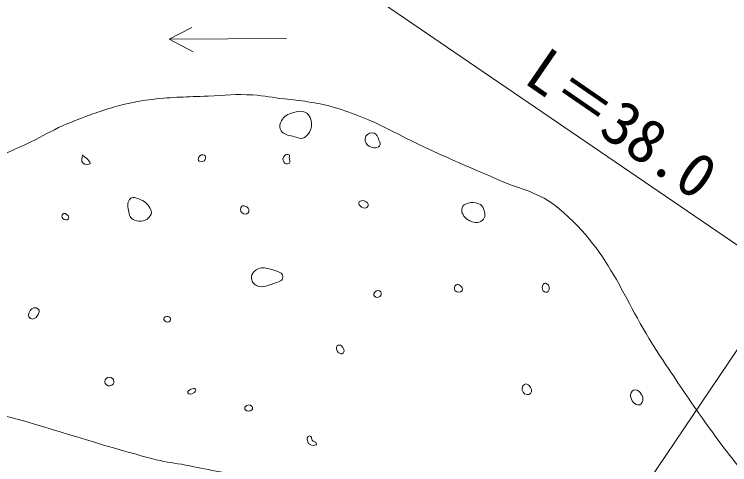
# Model space of a CAD drawing. Units: millimetres, scale not verified. Extents: x 40000 to 680000, y 20000 to 380000.
# Drawn here: x 143664 to 173200, y 318795 to 337388 of the extents above; entities that cross this region are included whole.
import ezdxf
from ezdxf.enums import TextEntityAlignment as Align

# ---------------------------------------------------------------- set-up
doc = ezdxf.new("R2010")
doc.units = ezdxf.units.MM
doc.header["$LTSCALE"] = 1000
doc.layers.add('M-BGD', color=7, linetype='Continuous', lineweight=13)
doc.layers.add('M-STR-HTXT', color=7, linetype='Continuous', lineweight=13)
doc.styles.add('ＭＳ ゴシック', font='')
doc.styles.get('ＭＳ ゴシック').set_extended_font_data('MS Gothic')

msp = doc.modelspace()

# ---------------------------------------------------------------- linework, layer by layer
at = {"layer": 'M-BGD'}
for p, q in [((146641, 346191), (175479, 326515)), ((150051, 336364), (154900, 336389)), ((175801, 326941), (160711, 304566))]:
    msp.add_line(p, q, dxfattribs=at)
msp.add_lwpolyline([(150996, 336845), (150051, 336364), (151046, 335840)], dxfattribs=at)
for points, knots in [([(129714, 320642), (130318, 320629), (130537, 320601), (131045, 320717), (131335, 320784), (131510, 320804), (131773, 320943), (131989, 321057), (132070, 321181), (132251, 321345), (132482, 321555), (132633, 321655), (132829, 321898), (132952, 322051), (133007, 322148), (133103, 322320), (133210, 322514), (133268, 322626), (133338, 322837), (133521, 323391), (133536, 323725), (133664, 324294), (133763, 324739), (133803, 324993), (133919, 325434), (133970, 325626), (134002, 325733), (134067, 325921), (134139, 326129), (134184, 326245), (134289, 326438), (134370, 326588), (134429, 326665), (134540, 326793), (134696, 326972), (134817, 327039), (134998, 327192), (135139, 327311), (135218, 327379), (135368, 327488), (135584, 327644), (135714, 327720), (135944, 327857), (136172, 327994), (136313, 328047), (136550, 328167), (137489, 328644), (138023, 328895), (138958, 329379), (140291, 330069), (141001, 330528), (142345, 331197), (143115, 331580), (143568, 331748), (144344, 332118), (144873, 332371), (145148, 332557), (145683, 332796), (146024, 332949), (146219, 333023), (146569, 333153), (146910, 333279), (147101, 333349), (147447, 333457), (147800, 333567), (147998, 333633), (148360, 333709), (148744, 333789), (148961, 333829), (149351, 333874), (150250, 333978), (150760, 333974), (151665, 334014), (152386, 334045), (152792, 334103), (153512, 334058), (154023, 334026), (154305, 333958), (154813, 333895), (155193, 333848), (155410, 333842), (155788, 333777), (156183, 333710), (156408, 333683), (156793, 333570), (158616, 333038), (159503, 332371), (161240, 331605), (161725, 331391), (161996, 331270), (162482, 331058), (162925, 330866), (163179, 330771), (163619, 330571), (164613, 330118), (165311, 330077), (166146, 329374), (168421, 327457), (168771, 325547), (170449, 323091), (171079, 322170), (171409, 321638), (172057, 320729), (172700, 319828), (173071, 319331), (173765, 318469), (174725, 317277), (175303, 316643), (176287, 315471), (176748, 314922), (177049, 314647), (177468, 314064), (177684, 313764), (177782, 313580), (177970, 313261), (178242, 312799), (178386, 312535), (178623, 312055), (178855, 311586), (178988, 311321), (179151, 310824), (179350, 310218), (179400, 309861), (179553, 309241), (179794, 308262), (179897, 307705), (180156, 306729), (180456, 305595), (180560, 304935), (180985, 303841), (181165, 303374), (181324, 303137), (181537, 302685), (181777, 302177), (181821, 301841), (182140, 301379), (182444, 300939), (182617, 300671), (183050, 300357), (183722, 299868), (184233, 299826), (184985, 299470), (185693, 299136), (186087, 298944), (186773, 298569), (189110, 297291), (190195, 296183), (192575, 294990), (193608, 294472), (194220, 294254), (195263, 293759), (197452, 292721), (198147, 292312), (200765, 290895)], [0, 0, 0, 0, 1, 1, 1, 2, 2, 2, 3, 3, 3, 4, 4, 4, 5, 5, 5, 6, 6, 6, 7, 7, 7, 8, 8, 8, 9, 9, 9, 10, 10, 10, 11, 11, 11, 12, 12, 12, 13, 13, 13, 14, 14, 14, 15, 15, 15, 16, 16, 16, 17, 17, 17, 18, 18, 18, 19, 19, 19, 20, 20, 20, 21, 21, 21, 22, 22, 22, 23, 23, 23, 24, 24, 24, 25, 25, 25, 26, 26, 26, 27, 27, 27, 28, 28, 28, 29, 29, 29, 30, 30, 30, 31, 31, 31, 32, 32, 32, 33, 33, 33, 34, 34, 34, 35, 35, 35, 36, 36, 36, 37, 37, 37, 38, 38, 38, 39, 39, 39, 40, 40, 40, 41, 41, 41, 42, 42, 42, 43, 43, 43, 44, 44, 44, 45, 45, 45, 46, 46, 46, 47, 47, 47, 48, 48, 48, 49, 49, 49, 50, 50, 50, 51, 51, 51, 51]), ([(155810, 333235), (156030, 332954), (155959, 332559), (155684, 332331), (155526, 332199), (155357, 332306), (155157, 332356), (154957, 332406), (154797, 332412), (154680, 332582), (154607, 332687), (154607, 332790), (154655, 332909), (154743, 333128), (154882, 333238), (155107, 333310), (155370, 333395), (155640, 333453), (155810, 333235)], [0, 0, 0, 0, 1, 1, 1, 2, 2, 2, 3, 3, 3, 4, 4, 4, 5, 5, 5, 6, 6, 6, 6]), ([(158521, 332475), (158648, 332435), (158672, 332322), (158720, 332197), (158754, 332111), (158810, 332029), (158747, 331962), (158614, 331821), (158397, 331861), (158251, 331988), (158142, 332084), (158110, 332227), (158182, 332353), (158251, 332475), (158386, 332517), (158521, 332475)], [0, 0, 0, 0, 1, 1, 1, 2, 2, 2, 3, 3, 3, 4, 4, 4, 5, 5, 5, 5]), ([(146498, 331593), (146463, 331483), (146403, 331319), (146507, 331237), (146590, 331170), (146755, 331185), (146793, 331219), (146855, 331273), (146566, 331509), (146499, 331565)], [0, 0, 0, 0, 1, 1, 1, 2, 2, 2, 3, 3, 3, 3]), ([(151510, 331573), (151570, 331539), (151580, 331459), (151545, 331399), (151494, 331313), (151385, 331266), (151302, 331321), (151245, 331358), (151248, 331437), (151284, 331495), (151335, 331573), (151429, 331619), (151510, 331573)], [0, 0, 0, 0, 1, 1, 1, 2, 2, 2, 3, 3, 3, 4, 4, 4, 4]), ([(155022, 331573), (155049, 331547), (155016, 331515), (155013, 331477), (155007, 331382), (155081, 331290), (155005, 331234), (154933, 331182), (154837, 331222), (154787, 331295), (154732, 331377), (154744, 331476), (154813, 331547), (154871, 331606), (154963, 331630), (155022, 331573)], [0, 0, 0, 0, 1, 1, 1, 2, 2, 2, 3, 3, 3, 4, 4, 4, 5, 5, 5, 5]), ([(148801, 329768), (149027, 329676), (149176, 329587), (149279, 329366), (149328, 329260), (149350, 329158), (149279, 329065), (149118, 328855), (148871, 328792), (148626, 328889), (148453, 328957), (148408, 329109), (148374, 329291), (148338, 329488), (148315, 329673), (148475, 329793), (148577, 329871), (148683, 329817), (148801, 329768)], [0, 0, 0, 0, 1, 1, 1, 2, 2, 2, 3, 3, 3, 4, 4, 4, 5, 5, 5, 6, 6, 6, 6]), ([(158223, 329410), (158123, 329343), (158005, 329402), (157926, 329492), (157887, 329536), (157865, 329599), (157906, 329641), (157999, 329735), (158160, 329704), (158243, 329600), (158289, 329541), (158284, 329452), (158223, 329410)], [0, 0, 0, 0, 1, 1, 1, 2, 2, 2, 3, 3, 3, 4, 4, 4, 4]), ([(162846, 329568), (162946, 329522), (163002, 329465), (163038, 329361), (163097, 329185), (163132, 329011), (162993, 328888), (162821, 328735), (162597, 328779), (162402, 328903), (162217, 329020), (162104, 329191), (162151, 329405), (162175, 329513), (162268, 329547), (162373, 329582), (162548, 329641), (162677, 329644), (162846, 329568)], [0, 0, 0, 0, 1, 1, 1, 2, 2, 2, 3, 3, 3, 4, 4, 4, 5, 5, 5, 6, 6, 6, 6]), ([(153318, 329383), (153354, 329317), (153371, 329244), (153318, 329191), (153249, 329122), (153137, 329123), (153066, 329191), (152991, 329265), (152987, 329383), (153058, 329461), (153092, 329499), (153139, 329483), (153188, 329469), (153247, 329454), (153289, 329436), (153318, 329383)], [0, 0, 0, 0, 1, 1, 1, 2, 2, 2, 3, 3, 3, 4, 4, 4, 5, 5, 5, 5]), ([(145898, 328942), (145847, 328870), (145734, 328896), (145672, 328959), (145622, 329011), (145614, 329090), (145663, 329142), (145703, 329184), (145763, 329174), (145811, 329142), (145882, 329095), (145948, 329011), (145898, 328942)], [0, 0, 0, 0, 1, 1, 1, 2, 2, 2, 3, 3, 3, 4, 4, 4, 4]), ([(153549, 326754), (153803, 327027), (154154, 326908), (154504, 326779), (154628, 326733), (154762, 326685), (154755, 326553), (154746, 326371), (154551, 326336), (154378, 326277), (154081, 326174), (153805, 326038), (153574, 326251), (153430, 326385), (153416, 326610), (153549, 326754)], [0, 0, 0, 0, 1, 1, 1, 2, 2, 2, 3, 3, 3, 4, 4, 4, 5, 5, 5, 5]), ([(162149, 325979), (162085, 325887), (161934, 325893), (161862, 325979), (161800, 326053), (161827, 326166), (161906, 326222), (161959, 326260), (162021, 326238), (162071, 326196), (162140, 326139), (162201, 326053), (162149, 325979)], [0, 0, 0, 0, 1, 1, 1, 2, 2, 2, 3, 3, 3, 4, 4, 4, 4]), ([(165704, 325944), (165650, 325887), (165556, 325911), (165504, 325970), (165435, 326049), (165440, 326157), (165504, 326240), (165539, 326284), (165596, 326305), (165643, 326274), (165754, 326203), (165795, 326039), (165704, 325944)], [0, 0, 0, 0, 1, 1, 1, 2, 2, 2, 3, 3, 3, 4, 4, 4, 4]), ([(158538, 325748), (158491, 325806), (158506, 325889), (158563, 325937), (158632, 325996), (158737, 326003), (158793, 325932), (158843, 325870), (158816, 325781), (158752, 325733), (158685, 325682), (158591, 325683), (158538, 325748)], [0, 0, 0, 0, 1, 1, 1, 2, 2, 2, 3, 3, 3, 4, 4, 4, 4]), ([(144329, 324828), (144218, 324900), (144239, 325062), (144321, 325167), (144400, 325268), (144545, 325320), (144642, 325236), (144727, 325163), (144690, 325041), (144625, 324949), (144552, 324848), (144434, 324759), (144329, 324828)], [0, 0, 0, 0, 1, 1, 1, 2, 2, 2, 3, 3, 3, 4, 4, 4, 4]), ([(150070, 324888), (150120, 324852), (150135, 324779), (150096, 324731), (150044, 324668), (149953, 324674), (149887, 324723), (149845, 324754), (149824, 324809), (149852, 324853), (149899, 324925), (150000, 324938), (150070, 324888)], [0, 0, 0, 0, 1, 1, 1, 2, 2, 2, 3, 3, 3, 4, 4, 4, 4]), ([(157246, 323405), (157192, 323343), (157095, 323373), (157036, 323431), (156959, 323507), (156926, 323627), (157000, 323707), (157045, 323755), (157118, 323738), (157169, 323697), (157260, 323622), (157323, 323494), (157246, 323405)], [0, 0, 0, 0, 1, 1, 1, 2, 2, 2, 3, 3, 3, 4, 4, 4, 4]), ([(147467, 322090), (147386, 322157), (147375, 322284), (147450, 322359), (147527, 322436), (147650, 322418), (147728, 322342), (147789, 322282), (147799, 322190), (147745, 322124), (147676, 322039), (147552, 322020), (147467, 322090)], [0, 0, 0, 0, 1, 1, 1, 2, 2, 2, 3, 3, 3, 4, 4, 4, 4]), ([(151055, 321749), (150979, 321707), (150868, 321685), (150835, 321765), (150806, 321832), (150891, 321876), (150957, 321908), (151022, 321939), (151104, 321974), (151141, 321913), (151180, 321851), (151118, 321784), (151055, 321749)], [0, 0, 0, 0, 1, 1, 1, 2, 2, 2, 3, 3, 3, 4, 4, 4, 4]), ([(164979, 321738), (164894, 321649), (164738, 321682), (164666, 321782), (164589, 321888), (164616, 322042), (164727, 322112), (164793, 322153), (164866, 322117), (164918, 322060), (165005, 321966), (165067, 321831), (164979, 321738)], [0, 0, 0, 0, 1, 1, 1, 2, 2, 2, 3, 3, 3, 4, 4, 4, 4]), ([(169551, 321312), (169481, 321229), (169356, 321251), (169273, 321321), (169119, 321451), (169042, 321669), (169169, 321825), (169237, 321910), (169363, 321894), (169447, 321825), (169605, 321696), (169683, 321469), (169551, 321312)], [0, 0, 0, 0, 1, 1, 1, 2, 2, 2, 3, 3, 3, 4, 4, 4, 4]), ([(129007, 319451), (129739, 319334), (129968, 319303), (130590, 319275), (131306, 319244), (131711, 319268), (132423, 319351), (132859, 319401), (133101, 319453), (133529, 319552), (133995, 319659), (134259, 319717), (134709, 319878), (135334, 320102), (135649, 320313), (136267, 320557), (136751, 320747), (137029, 320837), (137523, 321000), (137890, 321121), (138094, 321197), (138468, 321295), (138719, 321361), (138861, 321397), (139119, 321428), (139651, 321494), (139958, 321471), (140493, 321428), (140868, 321398), (141070, 321325), (141439, 321251), (141757, 321187), (141935, 321150), (142251, 321074), (144592, 320508), (145858, 320018), (148177, 319370), (148702, 319224), (148992, 319128), (149522, 319001), (149990, 318889), (150261, 318869), (150733, 318779), (151230, 318685), (151506, 318618), (152004, 318528), (152677, 318407), (153056, 318354), (153733, 318262), (155458, 318028), (156432, 317970), (158160, 317762), (159956, 317546), (160968, 317459), (162756, 317186), (164313, 316947), (165180, 316782), (166731, 316506), (167268, 316410), (167572, 316371), (168105, 316255), (168488, 316171), (168705, 316131), (169080, 316018), (169503, 315892), (169733, 315797), (170144, 315634), (170660, 315430), (170946, 315307), (171448, 315070), (171889, 314863), (172138, 314748), (172553, 314493), (173057, 314183), (173317, 313975), (173784, 313613), (174330, 313192), (174645, 312963), (175141, 312483), (175565, 312072), (175761, 311801), (176146, 311353), (176477, 310966), (176694, 310772), (176974, 310348), (177340, 309795), (177461, 309435), (177753, 308841), (178088, 308159), (178270, 307774), (178582, 307082), (178926, 306322), (179116, 305895), (179436, 305124), (179828, 304180), (179973, 303621), (180390, 302688), (180691, 302015), (180855, 301631), (181244, 301005), (181546, 300519), (181787, 300295), (182174, 299874), (182437, 299588), (182561, 299383), (182902, 299196), (183158, 299056), (183289, 299014), (183606, 298945)], [0, 0, 0, 0, 1, 1, 1, 2, 2, 2, 3, 3, 3, 4, 4, 4, 5, 5, 5, 6, 6, 6, 7, 7, 7, 8, 8, 8, 9, 9, 9, 10, 10, 10, 11, 11, 11, 12, 12, 12, 13, 13, 13, 14, 14, 14, 15, 15, 15, 16, 16, 16, 17, 17, 17, 18, 18, 18, 19, 19, 19, 20, 20, 20, 21, 21, 21, 22, 22, 22, 23, 23, 23, 24, 24, 24, 25, 25, 25, 26, 26, 26, 27, 27, 27, 28, 28, 28, 29, 29, 29, 30, 30, 30, 31, 31, 31, 32, 32, 32, 33, 33, 33, 34, 34, 34, 35, 35, 35, 36, 36, 36, 36]), ([(153468, 321059), (153397, 320986), (153279, 320987), (153207, 321059), (153168, 321098), (153169, 321161), (153207, 321202), (153276, 321275), (153389, 321285), (153463, 321217), (153509, 321176), (153511, 321103), (153468, 321059)], [0, 0, 0, 0, 1, 1, 1, 2, 2, 2, 3, 3, 3, 4, 4, 4, 4]), ([(156121, 319619), (156038, 319571), (155961, 319585), (155875, 319628), (155825, 319652), (155803, 319684), (155784, 319736), (155756, 319818), (155727, 319899), (155791, 319959), (155824, 319990), (155871, 319983), (155908, 319956), (155959, 319918), (155925, 319854), (155962, 319802), (156014, 319729), (156124, 319746), (156142, 319658), (156146, 319641), (156136, 319627), (156121, 319619)], [0, 0, 0, 0, 1, 1, 1, 2, 2, 2, 3, 3, 3, 4, 4, 4, 5, 5, 5, 6, 6, 6, 7, 7, 7, 7])]:
    msp.add_open_spline(points, degree=3, knots=knots, dxfattribs=at)

# ---------------------------------------------------------------- texts
at = {"layer": 'M-STR-HTXT', "style": 'ＭＳ ゴシック'}
msp.add_text('L＝38.0', height=1833, rotation=325.504, dxfattribs=at).set_placement((167921, 331672), align=Align.BOTTOM_CENTER)

doc.saveas('drawing.dxf')
